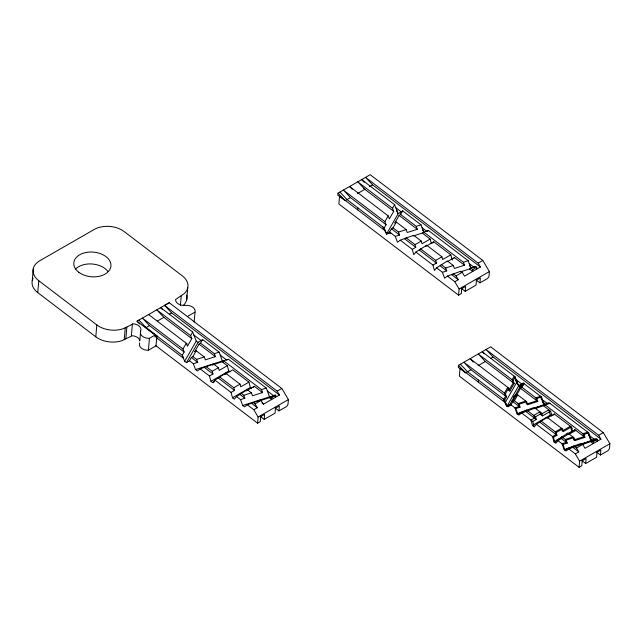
<?xml version="1.0" encoding="UTF-8"?>
<svg xmlns="http://www.w3.org/2000/svg" width="642" height="642" viewBox="0 0 642 642"><rect width="100%" height="100%" fill="white"/><g stroke="black" fill="none" stroke-linecap="round" stroke-linejoin="round"><path stroke-width="0.96" d="M32.261 280.618L33.28 268.717M139.755 340.204A7.985 5.305 4.9 0 0 132.268 335.734L122.02 340.653A21.298 14.14 4.9 0 1 95.794 336.817L37.758 292.616L38.777 280.714A21.298 14.14 4.9 0 1 39.804 260.732L94.181 229.483A21.298 14.14 4.9 0 1 124.227 231.602L182.264 275.803A21.298 14.14 4.9 0 1 184.326 293.522L175.539 299.541A7.985 5.305 4.9 0 0 185.305 305.367L187.464 305.399A7.985 5.305 4.9 0 1 195.16 311.266L194.085 322.067M95.794 336.817L96.814 324.916L38.777 280.714M124.227 339.658L125.254 327.757M125.84 338.944L126.859 327.035L133.287 323.833A7.985 5.305 4.9 0 1 140.638 331.047L139.787 340.966M131.393 335.75L132.412 323.849M139.619 342.948L139.362 344.369A7.985 5.305 4.9 0 0 147.058 350.227L148.414 350.203L149.434 338.302L155.091 335.044L136.955 321.233L169.199 302.703L281.814 388.482L288.402 399.589L288.049 403.786A2.664 1.372 -52.7 0 1 285.931 406.892L278.941 410.912L274.953 407.871M155.091 335.044L154.923 337.034L156.865 335.91L182.272 355.267L184.639 361.294L186.453 362.674L189.494 360.764L191.356 357.514L192.881 356.559L196.195 350.773L204.268 356.928L205.344 359.857L215.407 356.623L214.332 353.686L200.545 343.189L199.02 344.144L194.67 351.728L196.195 350.773M180.386 305.704L181.237 295.785M186.734 299.71L187.761 287.801M155.436 345.388L257.578 423.19L258.108 417.003L253.807 409.748L247.322 404.805L244.49 406.876L242.676 405.495L240.525 399.629L236.481 396.555L234.33 399.139L232.516 397.759L231.048 392.414L214.901 380.112L212.751 382.704L210.937 381.324L209.469 375.971L200.168 368.893L197.335 370.964L195.521 369.583L193.37 363.717L189.494 360.764M260.572 400.022L263.517 404.163L279.439 395.015L277.159 391.155L164.537 305.383L169.271 302.759M260.195 416.353L264.183 419.395L264.608 414.435L260.724 416.666L260.299 421.625L257.578 423.19M269.359 397.711C272.039 395.705 280.65 392.992 271.847 397.494L271.67 399.476L269.359 397.711L261.125 400.359M275.554 397.246L275.731 395.263M278.941 410.912L279.366 405.945L275.482 408.184L275.057 413.143L264.183 419.395M400.335 213.288L400.423 212.293M422.645 229.218L422.556 230.213L423.182 230.687M384.686 230.438L339.562 196.067L338.88 204.004L458.581 295.168L459.11 288.98L454.809 281.726L447.418 276.1L444.585 278.163L442.434 272.296L436.576 267.842L434.425 270.426L432.957 265.082L415.904 252.097L413.753 254.681L412.284 249.337L400.263 240.18L397.43 242.251L395.279 236.384L389.59 232.059L386.548 233.961L382.833 226.907M461.197 288.33L465.185 291.372L465.611 286.412L461.726 288.643L461.301 293.603L458.581 295.168M469.8 265.13L469.711 266.125L470.337 266.599M469.454 269.006L470.867 267.971L475.658 266.43L476.733 267.241L472.849 269.471L472.673 271.454L469.454 269.006L460.306 271.943M476.557 269.223L476.733 267.241M475.955 279.848L479.943 282.889L480.368 277.93L476.484 280.161L476.059 285.12L465.185 291.372M390.946 233.086L386.548 233.961L384.181 227.934L386.043 224.684L350.484 197.6L345.107 200.657L337.804 195.16L338.021 193.154L370.201 174.688L482.816 260.459L489.405 271.566L489.052 275.771A2.664 1.372 -52.7 0 1 486.933 278.869L479.943 282.889M551.871 415.639L550.643 411.217L542.482 415.904L541.744 413.223L534.144 407.437L520.75 412.333L517.917 414.403L515.767 408.537L511.433 405.23L507.036 406.113L505.182 402.582L516.778 382.343L516.858 381.356M509.716 404.829L520.831 385.433L520.919 384.446M543.132 401.362L543.052 402.357L543.67 402.831M511.433 405.23L510.077 404.203L507.036 406.113L504.676 400.086L506.538 396.836L470.971 369.744L465.594 372.809L458.3 367.312L458.508 365.298L460.434 364.223L467.52 371.726L503.328 399.051L505.182 402.582L460.057 368.211L459.375 376.148L579.076 467.312L579.606 461.133L575.304 453.878L567.905 448.244L565.072 450.315L562.922 444.449L557.071 439.987L554.921 442.579L553.452 437.234L536.391 424.242L534.24 426.834L532.427 425.453L530.958 420.101L534.457 418.094L533.719 415.414L539.93 411.843L540.668 414.523M581.684 460.483L585.681 463.524L586.106 458.565L582.222 460.796L581.796 465.755L579.076 467.312M590.287 437.282L590.207 438.269L590.825 438.743M589.95 441.15L591.362 440.115L596.153 438.574L597.221 439.393L593.336 441.624L593.168 443.606L589.95 441.15L581.716 443.799M597.052 441.375L597.221 439.393M596.45 452L600.439 455.034L600.864 450.074L596.98 452.313L596.554 457.273L585.681 463.524M460.434 364.223L490.689 346.832L603.311 432.604L609.9 443.718L609.539 447.915A2.664 1.372 -52.7 0 1 607.428 451.021L600.439 455.034M357.698 209.878L357.883 207.888L347.033 199.582L339.947 192.07M478.194 382.03L478.378 380.032M140.638 331.047L140.381 332.46A7.985 5.305 4.9 0 0 148.077 338.326L149.434 338.302M139.595 323.905L137.019 321.169L138.945 320.093L146.031 327.605L156.881 335.902L156.696 337.901L183.46 358.276L182.272 355.267L184.142 352.017L182.954 348.999L186.268 343.221L187.448 346.231L191.797 338.639L190.618 335.63L156.768 309.845L163.854 317.357L191.797 338.639M190.618 335.63L192.688 332.018L160.652 307.614L162.587 309.661M184.639 361.294L196.235 341.054L192.688 332.018M186.453 362.674L198.049 342.435L202.615 339.57L219.123 352.145L222.349 360.948L223.56 361.863M200.545 343.189L202.615 339.57M386.043 224.684L384.863 221.675L388.177 215.889L349.609 186.517L352.185 189.246M388.177 215.889L389.357 218.906L393.707 211.314L392.527 208.297L394.597 204.686L361.655 179.6L364.231 182.328M386.548 233.961L398.144 213.73L402.703 210.865L421.032 224.82L423.985 232.885M389.59 232.059L391.451 228.801L392.976 227.846L396.291 222.068L406.177 229.595L407.253 232.532L417.316 229.29L416.241 226.361L400.632 214.476L399.115 215.431L394.766 223.023L396.291 222.068M400.632 214.476L402.703 210.865M506.538 396.836L505.358 393.819L508.673 388.041L470.104 358.661L473.323 362.08M508.496 390.023L509.852 391.05L514.202 383.459L513.014 380.449L515.085 376.838L482.142 351.744L484.076 353.79M507.036 406.113L518.632 385.874L523.198 383.009L541.519 396.965L544.48 405.03M513.263 397.526L514.226 395.841M515.767 408.537L520.076 407.148L511.947 400.953L513.464 399.998L516.778 394.212L526.673 401.748L527.748 404.677L537.803 401.443L536.728 398.505L521.127 386.628L519.603 387.583L537.803 401.443M521.127 386.628L523.198 383.009M516.168 395.857L520.51 388.274L522.034 387.319L524.105 383.699M517.685 394.902L514.37 400.688L512.854 401.643L510.984 404.893L507.942 406.803L506.129 405.423L503.769 399.396L505.631 396.138L504.452 393.129L507.766 387.343L508.946 390.36L513.295 382.768L512.107 379.759L514.178 376.14L517.131 383.675M214.901 380.112L225.687 373.243L240.02 384.157L240.758 386.829L248.911 382.142L250.388 387.431L251.6 388.354M236.481 396.555L247.274 389.678L251.423 392.84L252.499 395.777L262.562 392.535L261.487 389.606L223.625 360.764L222.204 361.799L212.141 365.041L213.561 364.006L218.432 367.714L219.179 370.394L227.332 365.707L228.809 370.996L230.013 371.919M415.904 252.097L426.689 245.22L441.929 256.824L442.667 259.504L450.82 254.818L452.297 260.106M436.576 267.842L447.37 260.973L453.332 265.515L454.408 268.444L464.471 265.21L463.396 262.273L423.712 232.051L422.3 233.086L413.151 236.031M536.391 424.242L547.185 417.372L562.416 428.976L563.162 431.649L571.316 426.962L572.544 431.376M557.071 439.987L567.857 433.117L573.828 437.659L574.903 440.597L584.958 437.354L583.883 434.425L544.207 404.203L542.795 405.238L534.561 407.887M225.687 373.243L224.612 374.535L232.765 369.848L248.911 382.142M246.191 390.97L247.274 389.678M425.614 246.512L426.689 245.22M567.857 433.117L566.782 434.409L574.935 429.723L584.958 437.354M253.261 387.567L254.352 386.283L262.562 392.535M432.684 243.109L433.767 241.825L450.82 254.818M464.471 265.21L454.448 257.57L453.966 258.132M553.171 415.262L554.263 413.97L571.316 426.962M574.566 430.164L574.935 429.723M200.168 368.893L213.561 364.006M400.263 240.18L413.657 235.293L421.248 241.079L421.995 243.759L430.148 239.065L431.384 243.487M470.875 268.067L468.187 260.732L428.503 230.51L427.091 231.545L422.107 227.75M247.322 404.805L260.716 399.918L259.296 400.953M273.444 396.692L274.15 396.17L267.353 390.994M447.418 276.1L460.812 271.205L462.232 272.288L464.519 276.148L480.441 266.992L478.162 263.14L365.539 177.361L372.625 184.872L480.441 266.992M475.658 266.43L474.245 267.465L469.262 263.661M567.905 448.244L581.299 443.357L582.727 444.441L585.014 448.293L600.936 439.144L598.649 435.284L486.026 349.513L493.112 357.024L600.936 439.144M519.538 386.564L522.58 384.654M516.778 394.212L515.261 395.167L516.609 396.194M210.937 381.324L228.809 370.996M212.751 382.704L214.452 381.717M232.516 397.759L250.388 387.431M533.277 424.956L550.298 415.125L551.51 416.048M566.774 434.514L571.886 431.56L570.409 426.272L562.256 430.959L561.509 428.286L555.298 431.857L556.036 434.53L552.545 436.544L554.014 441.889L561.67 437.467M357.514 193.555L364.857 189.334L357.771 181.83L392.527 208.297M369.511 186.661L372.625 184.872M146.031 327.605L149.482 325.614L184.142 352.017M157.322 321.104L163.854 317.357M169.287 314.235L171.623 312.895L279.439 395.015M187.336 316.514L194.935 312.148M148.414 350.203L156.014 345.837L156.865 335.91L145.036 326.906M405.993 237.757L415.037 244.65L421.248 241.079M412.284 249.337L415.775 247.331L415.037 244.65M426.424 246.047L433.767 241.825M205.897 366.47L212.221 371.285L218.432 367.714M209.469 375.971L212.959 373.965L212.221 371.285M420.478 248.791L435.709 260.395L441.929 256.824M432.957 265.082L436.448 263.076L435.709 260.395M447.105 261.792L454.448 257.57M219.476 376.814L233.8 387.728L240.02 384.157M231.048 392.414L234.539 390.4L233.8 387.728M247.82 390.031L254.352 386.283M453.148 273.677L456.021 275.867L462.232 272.288M478.162 263.14L482.816 260.459M454.809 281.726L458.308 279.719L456.021 275.867M253.052 402.382L255.018 403.882L261.23 400.311M277.159 391.155L281.814 388.482M459.11 288.98L489.405 271.566M253.807 409.748L257.306 407.734L255.018 403.882M258.108 417.003L288.402 399.589M478.001 365.707L485.344 361.486L514.202 383.459M490.785 358.356L493.112 357.024M526.48 409.909L535.532 416.802L541.744 413.223M541.487 414.05L548.83 409.837L550.298 415.125M520.75 412.333L532.772 421.481L536.271 419.475L535.532 416.802M546.92 418.191L554.263 413.97M540.973 420.943L556.205 432.548L562.416 428.976M553.452 437.234L556.943 435.22L556.205 432.548M568.764 433.807L557.978 440.677L555.828 443.269L554.014 441.889M569.318 434.161L575.842 430.413M573.635 445.821L576.508 448.012L582.727 444.441M598.649 435.284L603.311 432.604M575.304 453.878L578.795 451.864L576.508 448.012M579.606 461.133L609.9 443.718M126.859 327.035L123.039 328.752A21.298 14.14 4.9 0 1 96.814 324.916M392.976 227.846L398.513 232.067L406.177 229.595M416.241 226.361L421.032 224.82M395.279 236.384L399.589 234.996L398.513 232.067M423.712 232.051L428.503 230.51M441.15 264.544L445.668 267.979L453.332 265.515M463.396 262.273L468.187 260.732M442.434 272.296L446.744 270.908L445.668 267.979M192.881 356.559L196.604 359.392L204.268 356.928M214.332 353.686L219.123 352.145M193.37 363.717L197.68 362.329L196.604 359.392M195.521 369.583L222.349 360.948M223.625 360.764L228.408 359.223L266.278 388.057L269.504 396.86L270.715 397.783M241.055 393.249L243.759 395.303L251.423 392.84M261.487 389.606L266.278 388.057M240.525 399.629L244.835 398.241L243.759 395.303M242.676 405.495L269.504 396.86M513.464 399.998L519.001 404.211L526.673 401.748M536.728 398.505L541.519 396.965M544.207 404.203L548.998 402.662L588.674 432.877L591.635 440.95M534.593 408.055L543.846 405.078L540.612 396.274L535.821 397.815L536.897 400.752L526.841 403.987L525.766 401.057L518.094 403.521L519.169 406.458L514.86 407.847L517.011 413.713L526.263 410.736M535.051 408.135L521.657 413.023L518.824 415.093L517.011 413.713M549.905 403.353L535.468 408.577M561.646 436.688L566.156 440.123L573.828 437.659L573.651 439.642L574.903 440.597M583.883 434.425L588.674 432.877M562.922 444.449L567.231 443.06L566.156 440.123M581.748 443.967L591.001 440.99L587.767 432.186L582.976 433.735L584.051 436.664L573.996 439.898L572.921 436.969L565.249 439.433L566.324 442.37L562.015 443.758L564.166 449.625L573.418 446.647M582.206 444.047L568.812 448.935L565.979 451.005L564.166 449.625M597.06 439.264L582.623 444.489M515.382 379.703L518.632 385.874L522.299 385.144M395.777 207.703L401.186 211.82M396.957 210.712L396.283 210.199L398.144 213.73L394.597 204.686M470.867 267.971L472.849 269.471M363.404 188.234L393.707 211.314M399.115 215.431L417.316 229.29M422.3 233.086L430.148 239.065M384.863 221.675L343.398 190.088L350.484 197.6M391.451 228.801L399.589 234.996M404.572 238.792L415.775 247.331M419.403 250.083L436.448 263.076M440.075 265.836L446.744 270.908M451.727 274.712L458.308 279.719M357.883 207.888L384.181 227.934M514.916 378.82L523.029 384.991M541.029 398.706L547.586 403.698M588.505 434.867L594.741 439.609M542.233 401.37L543.822 402.574M516.778 382.343L517.452 382.865M520.156 384.919L520.831 385.433M513.014 380.449L478.258 353.975L485.344 361.486M591.362 440.115L593.336 441.624M542.795 405.238L550.643 411.217M570.706 427.115L572.295 428.318M526.151 403.465L527.748 404.677M540.163 414.138L542.482 415.904M505.358 393.819L463.893 362.24L470.971 369.744M525.068 410.944L536.271 419.475M539.89 422.235L556.943 435.22M560.562 437.98L567.231 443.06M572.223 446.856L578.795 451.864M503.328 399.051L504.676 400.086M193.868 335.028L201.09 340.525M220.198 355.082L226.995 360.258M270.78 396.676L271.847 397.494M196.235 341.054L198.049 342.435M199.02 344.144L215.407 356.623M222.204 361.799L227.332 365.707M148.607 314.54L187.175 343.911M261.968 402.983L263.517 404.163M182.954 348.999L142.396 318.111L149.482 325.614M191.356 357.514L197.68 362.329M204.477 367.505L212.959 373.965M218.4 378.106L234.539 390.4M239.98 394.541L244.835 398.241M251.632 403.417L257.306 407.734M338.021 193.154L345.107 200.657M458.508 365.298L465.594 372.809M164.537 305.383L171.623 312.895M515.085 376.838L518.632 385.874M508.673 388.041L509.852 391.05M519.001 404.211L520.076 407.148M532.772 421.481L534.24 426.834M75.579 269.03A18.642 12.375 4.9 0 1 107.784 271.301M186.581 294.951A21.298 14.14 4.9 0 1 183.307 305.423M37.758 292.616A21.298 14.14 4.9 0 1 33.079 278.331M78.789 272.256A18.642 12.375 4.9 0 0 110.175 268.91A18.642 12.375 4.9 0 0 88.187 252.162A18.642 12.375 4.9 0 0 78.789 272.256"/></g></svg>
